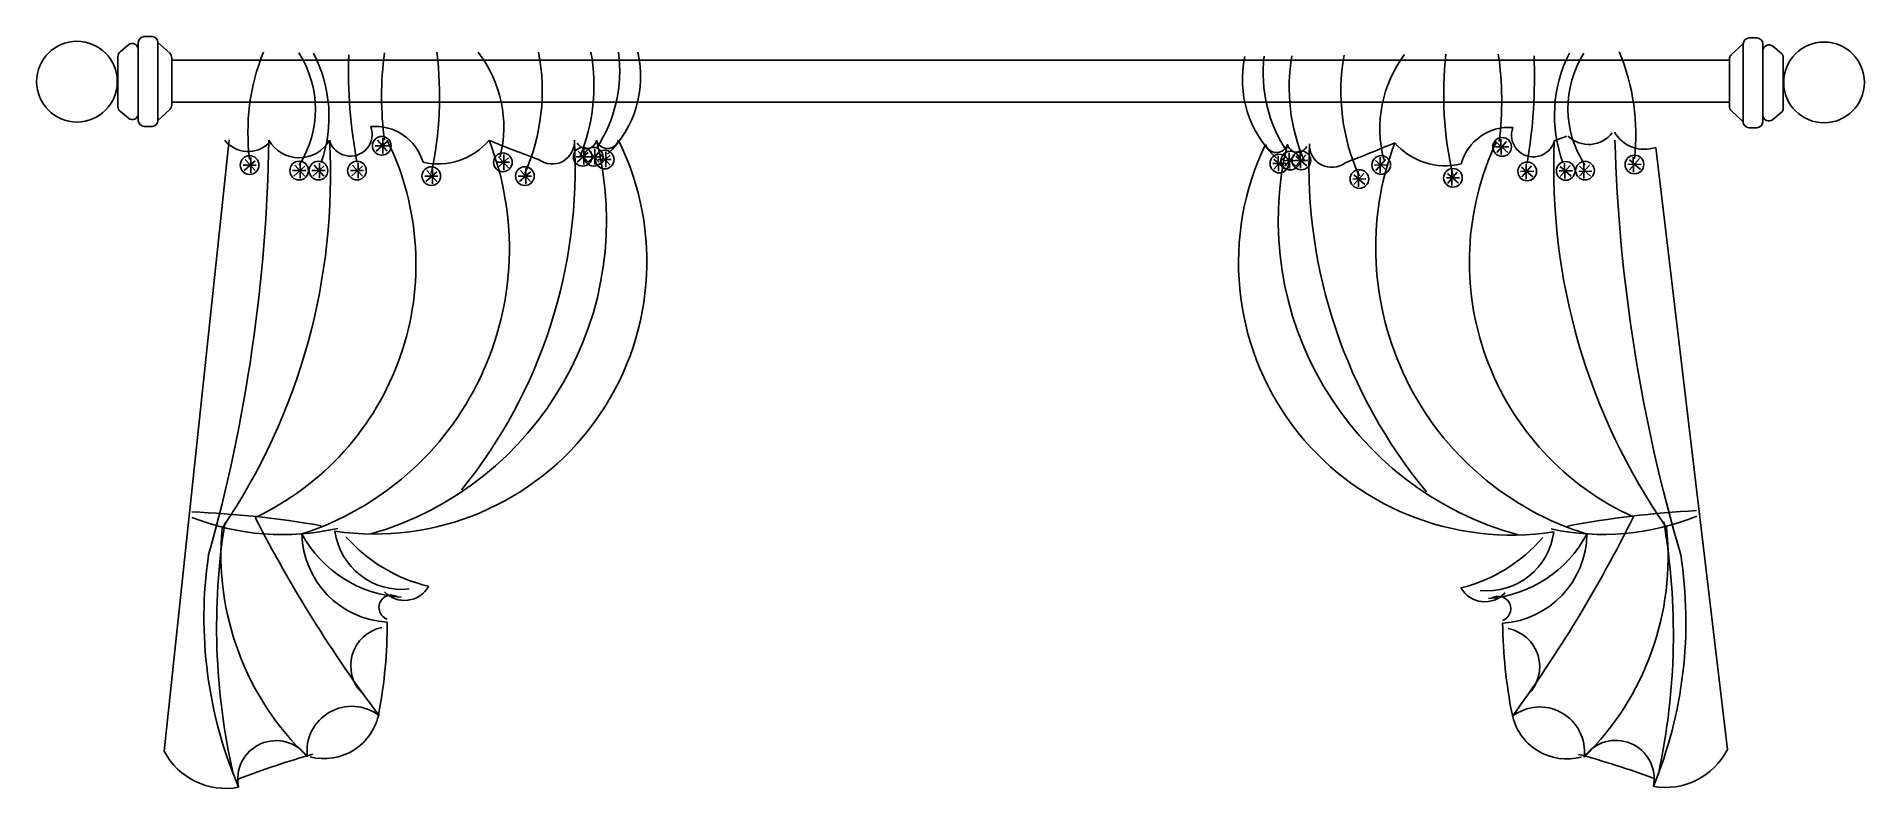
# Model space of a CAD drawing. Header units: metres. Extents: x 1193 to 1898, y 2474 to 2764.
import ezdxf

# ---------------------------------------------------------------- set-up
doc = ezdxf.new("R2010")
doc.units = ezdxf.units.M
doc.layers.add('3', color=3, linetype='Continuous')
doc.layers.add('4', color=4, linetype='Continuous')

msp = doc.modelspace()

# ---------------------------------------------------------------- linework, layer by layer
at = {"layer": '3'}
for p, q in [((1232.49, 2761.32), (1232.49, 2731.37)), ((1240.09, 2761.32), (1240.09, 2731.37)), ((1856.18, 2763.1), (1853.19, 2763.1)), ((1224.65, 2755.96), (1224.65, 2736.64)), ((1225.47, 2757.73), (1228.7, 2760.44)), ((1245.39, 2755.49), (1245.39, 2737.3)), ((1245.39, 2754.56), (1845.58, 2754.56)), ((1845.58, 2754.96), (1845.58, 2736.77)), ((1846.34, 2756.67), (1850.88, 2760.8)), ((1850.88, 2760.8), (1850.88, 2730.85)), ((1858.49, 2760.8), (1858.49, 2730.85)), ((1865.5, 2757.2), (1862.27, 2759.92)), ((1866.32, 2755.44), (1866.32, 2736.11)), ((1225.49, 2734.86), (1228.71, 2732.19)), ((1244.65, 2735.61), (1240.09, 2731.37)), ((1245.39, 2738.44), (1845.58, 2738.44)), ((1846.32, 2735.09), (1850.88, 2730.85)), ((1865.49, 2734.34), (1862.26, 2731.67)), ((1234.79, 2729.07), (1237.79, 2729.07)), ((1856.12, 2728.54), (1853.13, 2728.54)), ((1267.45, 2723.94), (1242.46, 2488.51)), ((1328.85, 2721.58), (1323.76, 2721.58)), ((1328.43, 2723.27), (1324.19, 2719.46)), ((1324.61, 2723.7), (1328.43, 2719.46)), ((1326.73, 2724.54), (1326.73, 2718.61)), ((1405.85, 2719.03), (1401.6, 2715.22)), ((1402.03, 2719.46), (1405.85, 2715.22)), ((1404.15, 2720.3), (1404.15, 2714.37)), ((1410.09, 2719.03), (1405.85, 2715.22)), ((1406.27, 2719.46), (1410.09, 2715.22)), ((1408.39, 2720.3), (1408.39, 2714.37)), ((1412.63, 2719.24), (1412.63, 2713.31)), ((1675.93, 2718.84), (1676.01, 2712.9)), ((1680.17, 2718.89), (1680.25, 2712.96)), ((1755.45, 2721.12), (1760.54, 2721.18)), ((1755.85, 2722.82), (1760.14, 2719.06)), ((1759.66, 2723.29), (1755.9, 2719)), ((1757.53, 2724.11), (1757.61, 2718.18)), ((1782.89, 2725.35), (1778.11, 2723.52)), ((1817.21, 2720.96), (1844.78, 2489.16)), ((1277.95, 2714.16), (1272.86, 2714.16)), ((1277.52, 2715.85), (1273.28, 2712.04)), ((1273.71, 2716.28), (1277.52, 2712.04)), ((1275.83, 2717.12), (1275.83, 2711.19)), ((1297.04, 2712.04), (1291.95, 2712.04)), ((1296.61, 2713.73), (1292.37, 2709.92)), ((1292.8, 2714.16), (1296.61, 2709.92)), ((1294.92, 2715), (1294.92, 2709.07)), ((1304.46, 2712.04), (1299.37, 2712.04)), ((1304.04, 2713.73), (1299.79, 2709.92)), ((1300.22, 2714.16), (1304.04, 2709.92)), ((1302.34, 2715), (1302.34, 2709.07)), ((1319.31, 2712.04), (1314.22, 2712.04)), ((1318.88, 2713.73), (1314.64, 2709.92)), ((1315.07, 2714.16), (1318.88, 2709.92)), ((1317.19, 2715), (1317.19, 2709.07)), ((1347.52, 2711.61), (1343.28, 2707.8)), ((1343.7, 2712.04), (1347.52, 2707.8)), ((1345.82, 2712.89), (1345.82, 2706.95)), ((1375.52, 2715.22), (1370.42, 2715.22)), ((1375.09, 2716.91), (1370.85, 2713.1)), ((1371.27, 2717.34), (1375.09, 2713.1)), ((1373.39, 2718.18), (1373.39, 2712.25)), ((1383.58, 2711.61), (1379.33, 2707.8)), ((1379.76, 2712.04), (1383.58, 2707.8)), ((1381.88, 2712.89), (1381.88, 2706.95)), ((1406.27, 2717.34), (1401.18, 2717.34)), ((1410.51, 2717.34), (1405.42, 2717.34)), ((1414.75, 2716.28), (1409.66, 2716.28)), ((1414.33, 2717.97), (1410.09, 2714.16)), ((1410.51, 2718.4), (1414.33, 2714.16)), ((1669.62, 2714.73), (1674.71, 2714.8)), ((1670.02, 2716.43), (1674.31, 2712.67)), ((1673.84, 2716.9), (1670.07, 2712.62)), ((1671.7, 2717.72), (1671.78, 2711.79)), ((1673.85, 2715.84), (1678.94, 2715.91)), ((1674.25, 2717.55), (1678.54, 2713.78)), ((1678.06, 2718.02), (1674.3, 2713.73)), ((1678.09, 2715.9), (1683.18, 2715.96)), ((1678.49, 2717.6), (1682.78, 2713.84)), ((1682.31, 2718.07), (1678.54, 2713.78)), ((1702.54, 2711.76), (1702.61, 2705.82)), ((1708.87, 2714.17), (1713.96, 2714.23)), ((1709.27, 2715.87), (1713.56, 2712.11)), ((1713.08, 2716.34), (1709.32, 2712.05)), ((1710.95, 2717.16), (1711.03, 2711.23)), ((1738.59, 2712.21), (1738.67, 2706.28)), ((1765.11, 2711.7), (1770.2, 2711.77)), ((1765.52, 2713.4), (1769.81, 2709.64)), ((1769.33, 2713.87), (1765.56, 2709.59)), ((1767.2, 2714.69), (1767.27, 2708.76)), ((1779.96, 2711.89), (1785.05, 2711.95)), ((1780.36, 2713.59), (1784.65, 2709.83)), ((1784.17, 2714.06), (1780.41, 2709.77)), ((1782.04, 2714.88), (1782.12, 2708.95)), ((1787.49, 2711.72), (1792.58, 2711.78)), ((1787.78, 2713.68), (1792.07, 2709.92)), ((1791.6, 2714.16), (1787.83, 2709.87)), ((1789.46, 2714.98), (1789.54, 2709.04)), ((1806.42, 2714.43), (1811.51, 2714.5)), ((1807.06, 2716.19), (1811.35, 2712.43)), ((1810.87, 2716.66), (1807.11, 2712.37)), ((1808.53, 2717.34), (1808.6, 2711.4)), ((1347.94, 2709.92), (1342.85, 2709.92)), ((1384, 2709.92), (1378.91, 2709.92)), ((1700.45, 2708.76), (1705.54, 2708.83)), ((1700.86, 2710.46), (1705.15, 2706.7)), ((1704.67, 2710.94), (1700.9, 2706.65)), ((1736.51, 2709.22), (1741.6, 2709.28)), ((1736.91, 2710.92), (1741.2, 2707.16)), ((1740.72, 2711.39), (1736.96, 2707.1))]:
    msp.add_line(p, q, dxfattribs=at)
msp.add_lwpolyline([(1245.39, 2755.49, 0.21), (1244.64, 2757.19), (1240.09, 2761.32, 0.41), (1237.79, 2763.63), (1234.79, 2763.63, 0.41), (1232.49, 2761.32)], format="xyb", dxfattribs=at)
for centre, radius in [((1208.85, 2746.29), 15.55), ((1882.05, 2745.98), 15.55), ((1326.31, 2721.58), 3.6), ((1372.97, 2715.22), 3.6), ((1403.73, 2717.34), 3.6), ((1407.97, 2717.34), 3.6), ((1412.21, 2716.28), 3.6), ((1676.39, 2715.88), 3.6), ((1680.64, 2715.93), 3.6), ((1757.99, 2721.15), 3.6), ((1275.4, 2714.16), 3.6), ((1294.49, 2712.04), 3.6), ((1301.92, 2712.04), 3.6), ((1316.76, 2712.04), 3.6), ((1345.4, 2709.92), 3.6), ((1381.45, 2709.92), 3.6), ((1672.17, 2714.76), 3.6), ((1703, 2708.79), 3.6), ((1711.41, 2714.2), 3.6), ((1739.05, 2709.25), 3.6), ((1767.66, 2711.73), 3.6), ((1782.5, 2711.92), 3.6), ((1789.93, 2712.02), 3.6), ((1808.99, 2714.38), 3.6)]:
    msp.add_circle(centre, radius, dxfattribs=at)
for centre, radius, start, end in [((1230.18, 2758.68), 2.3, 0, 130.07), ((1853.19, 2760.8), 2.3, 90, 180), ((1856.18, 2760.8), 2.3, 0, 90), ((1226.96, 2755.96), 2.3, 130.07, 180), ((1847.89, 2754.96), 2.3, 132.27, 180), ((1860.79, 2758.15), 2.3, 49.93, 180), ((1864.02, 2755.44), 2.3, 0, 49.93), ((1226.96, 2736.64), 2.3, 180, 230.37), ((1230.18, 2733.97), 2.3, 230.37, 0), ((1243.09, 2737.3), 2.3, 312.9, 0), ((1847.89, 2736.77), 2.3, 180, 227.1), ((1860.79, 2733.44), 2.3, 180, 309.63), ((1864.02, 2736.11), 2.3, 309.63, 0), ((1234.79, 2731.37), 2.3, 180, 270), ((1237.79, 2731.37), 2.3, 270, 0), ((1314.23, 2725.98), 8.39, 195.81, 21.04), ((1323.75, 2709.84), 19.23, 16.25, 95.03), ((1760.7, 2709.44), 19.23, 85.7, 164.48), ((1770.01, 2725.71), 8.39, 159.69, 344.92), ((1791.38, 2733.51), 11.41, 226.15, 322.45), ((1812.86, 2733.7), 13.47, 210.69, 288.86), ((1853.13, 2730.85), 2.3, 180, 270), ((1856.12, 2730.85), 2.3, 270, 0), ((652.92, 2733.81), 629.98, 344.33, 359.08), ((1064.88, 2710.04), 241.67, 325.82, 3.24), ((1274.82, 2730.76), 11.41, 218.27, 314.58), ((1231.68, 2676.09), 107.82, 295.16, 26.2), ((1294.49, 2730.42), 13.47, 209.96, 330.04), ((1260.1, 2681.95), 115.39, 287.89, 21.21), ((1323.47, 2677.06), 104.97, 261.68, 26.38), ((1287.36, 2692.78), 125.53, 286.05, 14.26), ((1347.86, 2740.73), 26.13, 257.53, 319.31), ((1204, 2712.87), 196.84, 321.04, 3.15), ((1547.91, 3159.22), 471.35, 247.52, 250.01), ((1391.93, 2723.19), 8.63, 233.19, 3.38), ((1405.13, 2724.48), 3.98, 207.6, 348.65), ((1413.27, 2724.94), 4.42, 196.3, 343.7), ((1761.39, 2676.68), 104.97, 154.35, 279.05), ((1671, 2723.41), 4.42, 197.02, 344.43), ((1797.3, 2692.85), 125.53, 166.47, 254.68), ((1679.14, 2723.05), 3.98, 192.08, 333.12), ((1880.4, 2713.99), 196.84, 177.57, 219.68), ((1692.36, 2721.93), 8.63, 177.34, 307.54), ((1530.86, 3155.95), 471.35, 290.72, 293.21), ((1824.7, 2682.36), 115.39, 159.51, 252.83), ((1736.2, 2740.03), 26.13, 221.41, 283.19), ((1853.19, 2676.87), 107.82, 154.53, 245.56), ((2019.55, 2712.92), 241.67, 177.49, 214.91), ((2431.17, 2741.92), 629.98, 181.65, 196.4), ((1237.88, 2200.12), 380.81, 80.16, 87.71), ((1288.13, 2667.78), 95.89, 248.59, 282.78), ((1749.86, 2820.83), 530.88, 207.16, 216.89), ((1333.21, 2815.04), 530.88, 323.84, 333.57), ((1796.85, 2667.84), 95.89, 257.95, 292.13), ((1853.01, 2200.85), 380.81, 93.02, 100.57), ((1515.99, 2536.36), 253.31, 170.91, 192.87), ((1372.38, 2564.35), 108.04, 174.73, 226.25), ((1330.25, 2572.89), 34.71, 181.23, 266.99), ((1336.78, 2594.63), 46.96, 208.61, 266.28), ((1333.97, 2576.71), 25.93, 187.77, 276.51), ((1358.22, 2611.23), 60.83, 221.3, 256.81), ((1727.48, 2610.4), 60.83, 283.92, 319.43), ((1752.16, 2576.2), 25.93, 264.21, 352.95), ((1749.13, 2594.08), 46.96, 274.45, 332.12), ((1755.93, 2572.42), 34.71, 273.74, 359.5), ((1713.91, 2563.35), 108.04, 314.47, 5.99), ((1570.67, 2533.55), 253.31, 347.86, 9.82), ((1424.35, 2539.99), 166.55, 171.83, 203.1), ((1662.26, 2538.34), 166.55, 337.62, 8.9), ((1335.08, 2557.12), 10.58, 223.18, 331.06), ((1751.3, 2556.6), 10.58, 209.66, 317.55), ((1330.02, 2543.79), 4.78, 56.26, 250.58), ((1756.54, 2543.34), 4.78, 290.15, 124.47), ((1329.36, 2521.42), 15.01, 101.74, 225.71), ((1137.41, 2537.97), 191.01, 349.53, 0.08), ((1949.2, 2539.95), 191.01, 180.65, 191.2), ((1757.47, 2520.97), 15.01, 315.01, 78.98), ((1314.73, 2488.57), 17.21, 52.36, 187.57), ((1304.06, 2507.17), 21.54, 255.68, 349.53), ((1782.95, 2507.04), 21.54, 191.2, 285.05), ((1772.52, 2488.31), 17.21, 353.15, 128.37), ((1266.18, 2500.95), 26.78, 207.69, 280.73), ((1285.6, 2477.79), 14.78, 35.18, 192.29), ((1389.39, 2170.64), 329.15, 105.8, 111.05), ((1701.89, 2169.46), 329.15, 69.67, 74.93), ((1801.79, 2477.89), 14.78, 348.43, 145.55), ((1820.91, 2501.31), 26.78, 260, 333.04)]:
    msp.add_arc(centre, radius, start, end, dxfattribs=at)
at = {"layer": '4'}
for centre, radius, start, end in [((1357.22, 2726.79), 82.49, 158.06, 187.32), ((1260.9, 2735.63), 39.86, 327.41, 32.96), ((1253.16, 2732.79), 52.83, 340.57, 27.65), ((1507.93, 2750.72), 194.44, 178.28, 190.52), ((1453.93, 2740.65), 127.69, 172.5, 187.63), ((1210.03, 2740.5), 138.55, 347.7, 7.09), ((1326.43, 2728.78), 46.9, 345.87, 37.92), ((1309.51, 2742.78), 78.65, 336.15, 10.87), ((1336.33, 2744.68), 71.75, 337.6, 10.38), ((1364, 2750.33), 54, 326.49, 7.75), ((1385.07, 2748.13), 40.98, 313.49, 13.38), ((1698.9, 2746.96), 40.98, 167.35, 227.24), ((1719.94, 2749.43), 54, 172.98, 214.24), ((1747.68, 2744.13), 71.75, 170.35, 203.13), ((1774.52, 2742.56), 78.65, 169.85, 204.57), ((1757.78, 2728.36), 46.9, 142.8, 194.85), ((1874.02, 2741.54), 138.55, 173.63, 193.03), ((1630.14, 2738.61), 127.69, 353.09, 8.22), ((1576.02, 2747.99), 194.44, 350.2, 2.44), ((1831, 2733.29), 52.83, 153.08, 200.16), ((1823.21, 2736.03), 39.86, 147.77, 213.31), ((1727.01, 2725.97), 82.49, 353.41, 22.67)]:
    msp.add_arc(centre, radius, start, end, dxfattribs=at)

doc.saveas('drawing.dxf')
